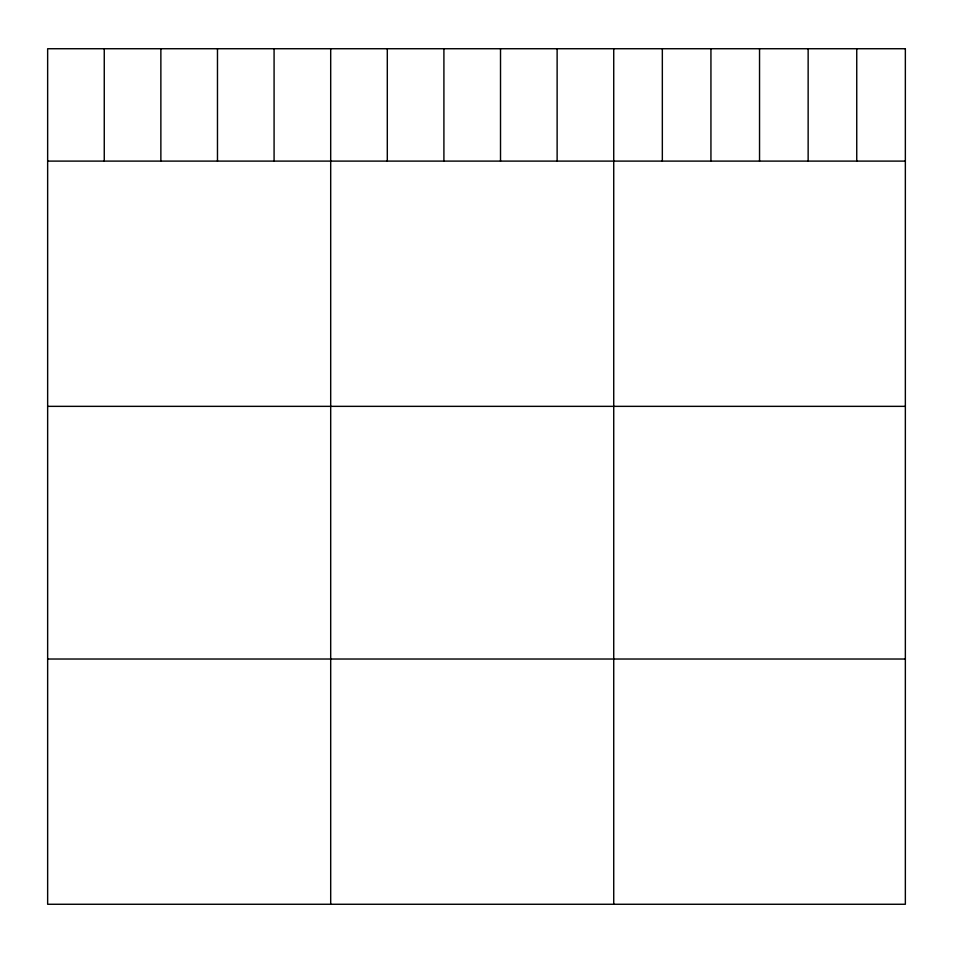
<?xml version="1.0" encoding="UTF-8"?>
<svg xmlns="http://www.w3.org/2000/svg" width="953" height="953" viewBox="0 0 953 953"><rect width="100%" height="100%" fill="white"/><g stroke="black" fill="none" stroke-linecap="round" stroke-linejoin="round"><path stroke-width="1.43" d="M47.65 161.105L905.35 161.105M47.65 406.347L905.35 406.347M47.65 659.023L905.35 659.023M856.747 48.734L856.747 161.105M808.144 48.734L808.144 161.105M759.541 48.734L759.541 161.105M710.938 48.734L710.938 161.105M662.335 48.734L662.335 161.105M613.732 48.734L613.732 904.266M557.124 48.734L557.124 161.105M500.516 48.734L500.516 161.105M443.907 48.734L443.907 161.105M387.299 48.734L387.299 161.105M330.691 48.734L330.691 904.266M274.083 48.734L274.083 161.105M217.475 48.734L217.475 161.105M160.866 48.734L160.866 161.105M104.258 48.734L104.258 161.105M905.35 48.734L47.65 48.734L47.65 904.266L905.35 904.266L905.35 48.734"/></g></svg>
